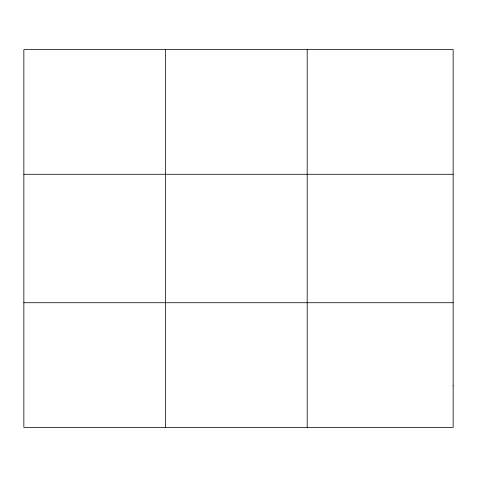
<?xml version="1.0" encoding="UTF-8"?>
<svg xmlns="http://www.w3.org/2000/svg" width="477" height="477" viewBox="0 0 477 477"><rect width="100%" height="100%" fill="white"/><g stroke="black" fill="none" stroke-linecap="round" stroke-linejoin="round"><path stroke-width="0.72" d="M165.519 49.608L165.519 427.392M307.188 49.608L307.188 427.392M23.85 174.278L453.15 174.278M23.85 302.722L453.15 302.722M453.15 385.839L453.15 427.392L23.85 427.392L23.85 49.608L453.15 49.608L453.15 385.839"/></g></svg>
